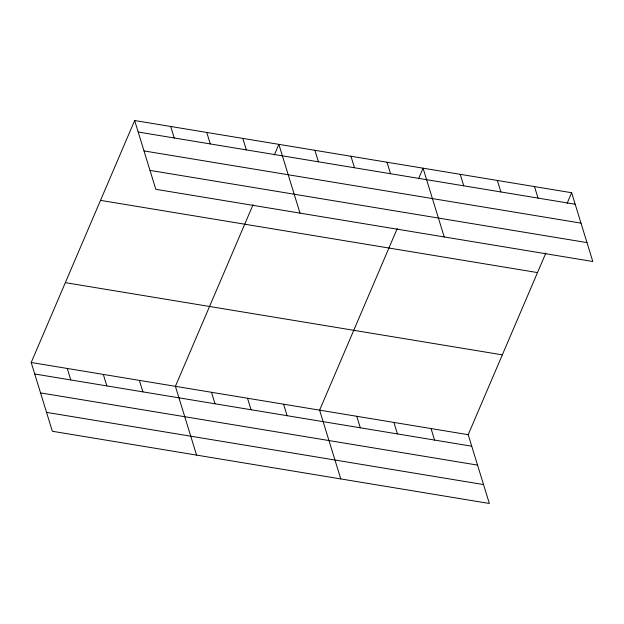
<?xml version="1.0" encoding="UTF-8"?>
<svg xmlns="http://www.w3.org/2000/svg" width="624" height="624" viewBox="0 0 624 624"><rect width="100%" height="100%" fill="white"/><g stroke="black" fill="none" stroke-linecap="round" stroke-linejoin="round"><path stroke-width="0.94" d="M545.852 253.063L468.195 434.702L489.349 503.474L52.354 431.27L31.2 362.497L134.651 120.526L571.646 192.73L592.8 261.503L155.805 189.298L134.651 120.526M253.063 204.688L175.406 386.326L196.568 455.099M274.303 155.002L278.858 144.355L300.011 213.127M397.27 228.509L319.613 410.155L340.774 478.928M418.517 178.831L423.064 168.184L444.226 236.956M567.091 203.377L571.646 192.73M138.185 132.023L575.18 204.227M144.004 150.922L580.999 223.127M149.994 170.399L586.989 242.603M100.511 200.374L537.506 272.579M65.341 282.649L502.328 354.853M31.2 362.497L468.195 434.702M34.741 373.994L471.728 446.207M40.552 392.894L477.547 465.106M46.543 412.37L483.538 484.575M534.495 186.592L538.036 198.097M497.351 180.453L500.893 191.958M460.208 174.322L463.749 185.819M387.013 162.224L390.554 173.722M350.961 156.265L354.502 167.762M431.051 428.563L434.585 440.068M314.909 150.306L318.451 161.811M393.908 422.432L397.441 433.93M356.756 416.294L360.298 427.791M242.806 138.395L246.34 149.893M206.755 132.436L210.288 143.933M283.561 404.196L287.102 415.693M170.703 126.485L174.236 137.982M247.51 398.237L251.051 409.742M211.458 392.285L214.999 403.783M139.355 380.367L142.896 391.864M103.303 374.408L106.844 385.913M67.252 368.456L70.793 379.954"/></g></svg>
